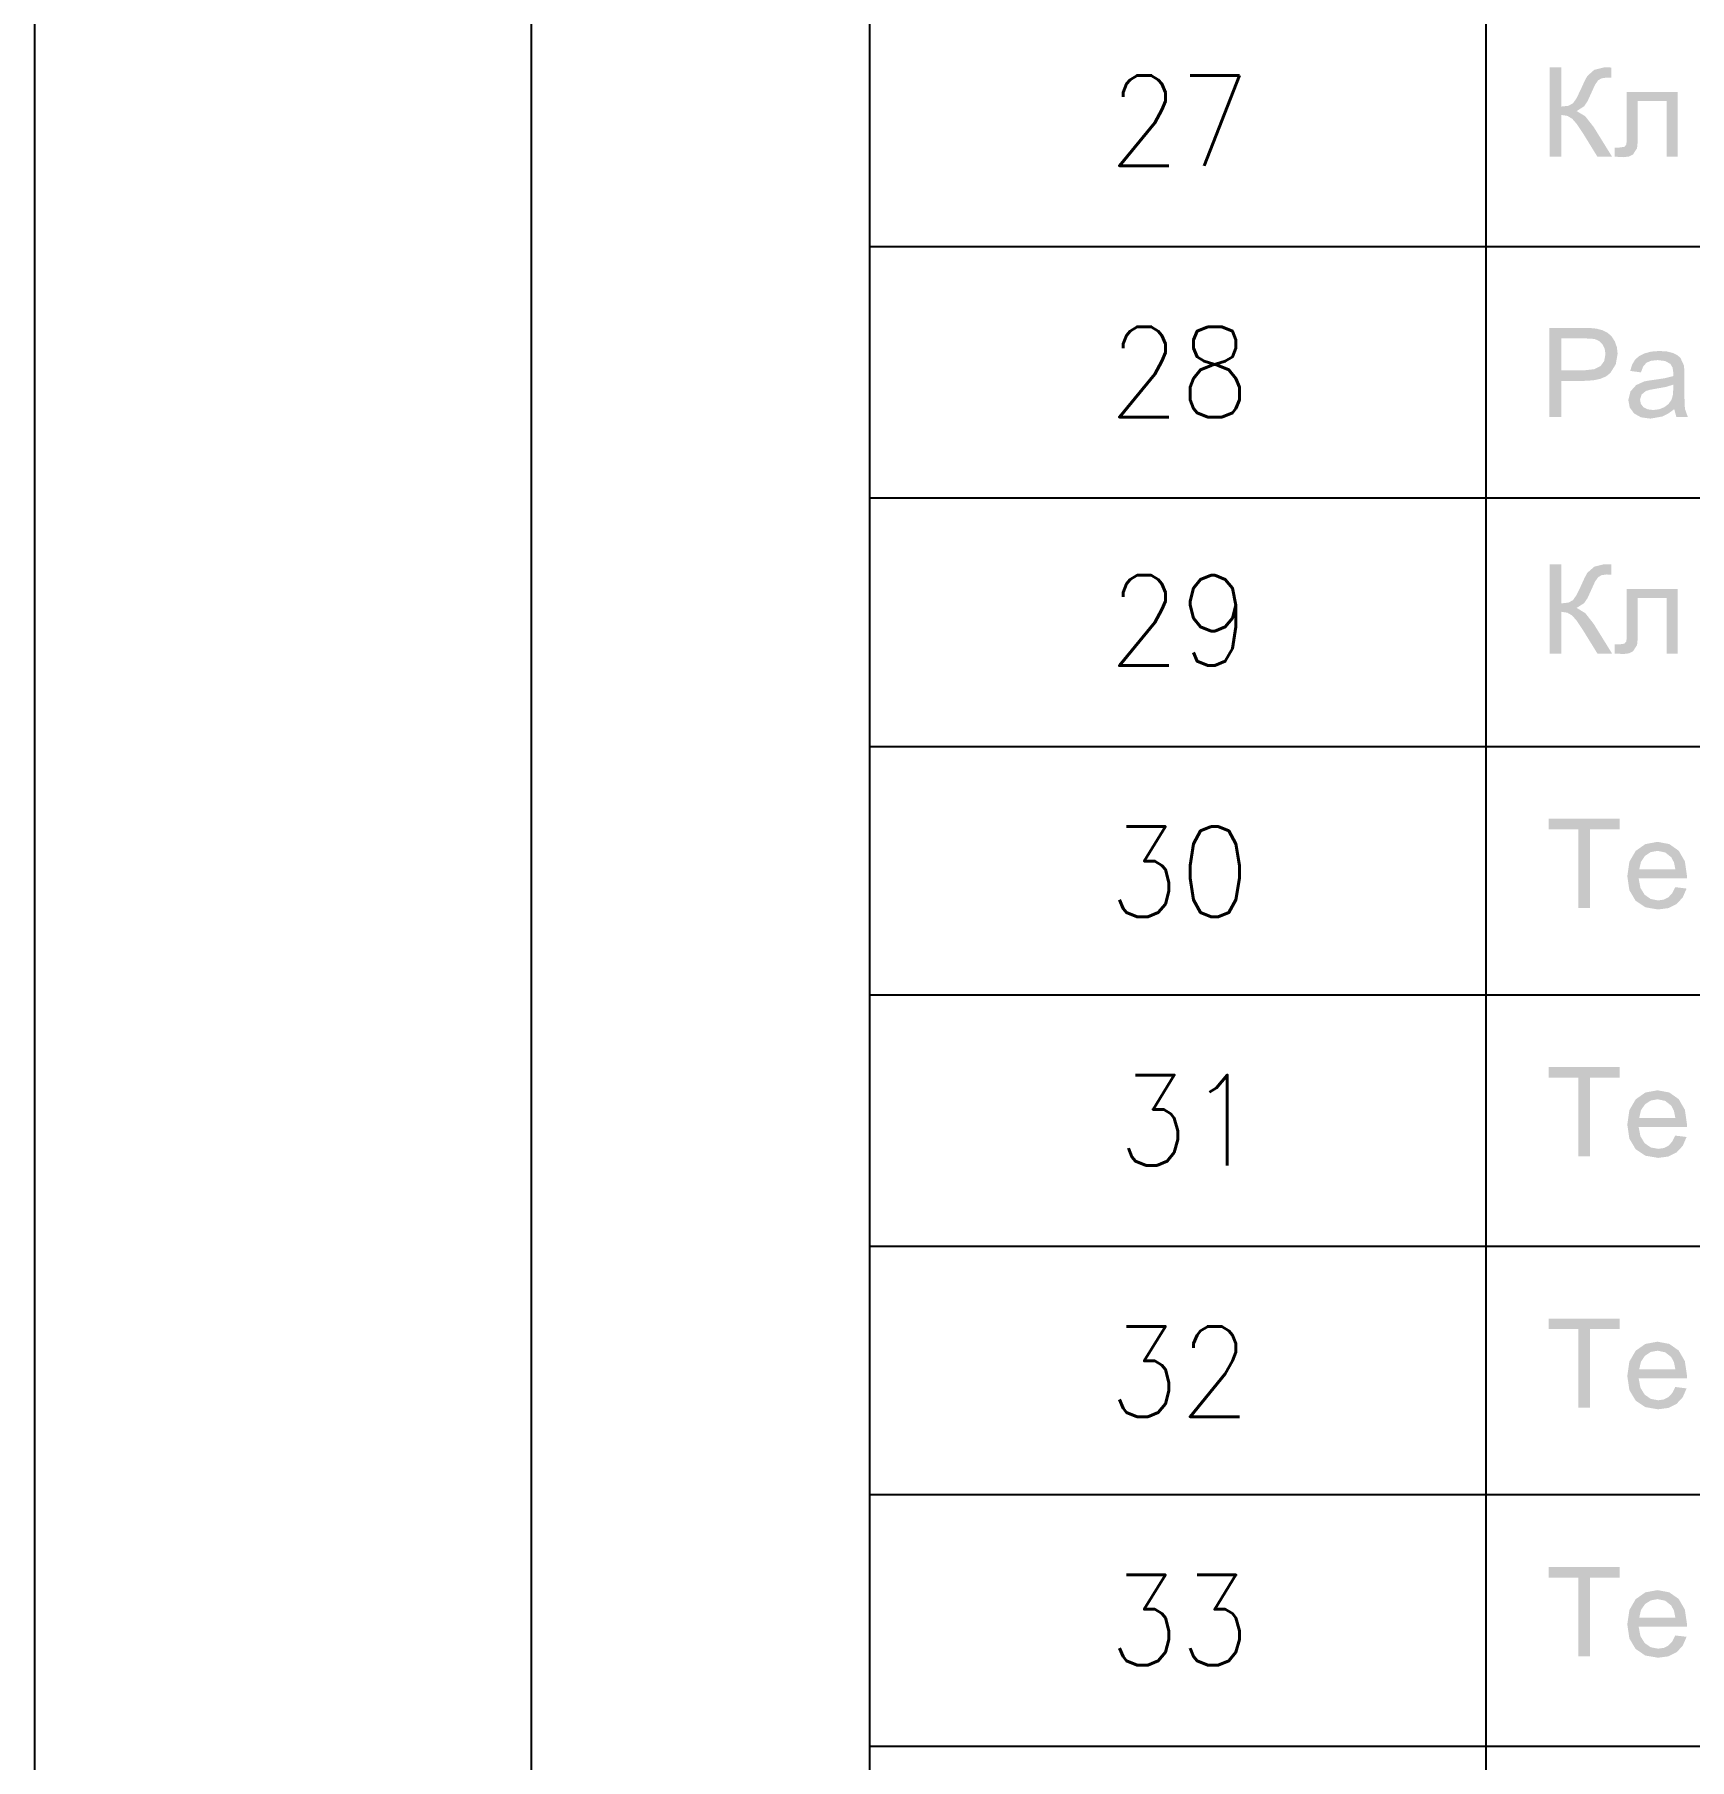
# Model space of a CAD drawing. Header units: millimetres. Extents: x 0 to 420, y 0 to 297.
# Drawn here: x 0.21 to 23.62, y 108.82 to 133.22 of the extents above; entities that cross this region are included whole.
import ezdxf

# ---------------------------------------------------------------- set-up
doc = ezdxf.new("R2010")
doc.units = ezdxf.units.MM
doc.layers.get('0').update_dxf_attribs({"linetype": 'CONTINUOUS'})
doc.styles.get("Standard").update_dxf_attribs({"font": 'STANDARD'})

msp = doc.modelspace()

# ---------------------------------------------------------------- hatches: boundary and pattern name
at = {"true_color": 0x0000fb}
for points in [[(21.644241, 132.750167), (21.811259, 132.750167), (21.811259, 132.197298), (21.908687, 132.208185), (21.972214, 132.241395), (22.025131, 132.316636), (22.091277, 132.454716), (22.138819, 132.560549), (22.177266, 132.630002), (22.27428, 132.715992), (22.413186, 132.750718), (22.486636, 132.750305), (22.51461, 132.749065), (22.51461, 132.604646), (22.480986, 132.605197), (22.447362, 132.6063), (22.377564, 132.596447), (22.328851, 132.567164), (22.286338, 132.506392), (22.238451, 132.401799), (22.179265, 132.271161), (22.130413, 132.200054), (22.025682, 132.133357), (22.14695, 132.060114), (22.266563, 131.90791), (22.526737, 131.487333), (22.31948, 131.487333), (22.108364, 131.830189), (22.028094, 131.950078), (21.962292, 132.025319), (21.895251, 132.065006), (21.811259, 132.078236), (21.811259, 131.487333), (21.644241, 131.487333)], [(22.734991, 132.401799), (23.455429, 132.401799), (23.455429, 131.487333), (23.301089, 131.487333), (23.301089, 132.273917), (22.890433, 132.273917), (22.890433, 131.818062), (22.887677, 131.68577), (22.87996, 131.608049), (22.822634, 131.519303), (22.765996, 131.490778), (22.688688, 131.481269), (22.564114, 131.488435), (22.564114, 131.61742), (22.631913, 131.61742), (22.700264, 131.627341), (22.727825, 131.658761), (22.733061, 131.704649), (22.734991, 131.799321)], [(21.644241, 125.722834), (21.811259, 125.722834), (21.811259, 125.169965), (21.908687, 125.180851), (21.972214, 125.214062), (22.025131, 125.289303), (22.091277, 125.427382), (22.138819, 125.533216), (22.177266, 125.602669), (22.27428, 125.688658), (22.413186, 125.723385), (22.486636, 125.722972), (22.51461, 125.721731), (22.51461, 125.577313), (22.480986, 125.577864), (22.447362, 125.578967), (22.377564, 125.569114), (22.328851, 125.53983), (22.286338, 125.479059), (22.238451, 125.374466), (22.179265, 125.243828), (22.130413, 125.172721), (22.025682, 125.106024), (22.14695, 125.032781), (22.266563, 124.880577), (22.526737, 124.46), (22.31948, 124.46), (22.108364, 124.802855), (22.028094, 124.922745), (21.962292, 124.997986), (21.895251, 125.037673), (21.811259, 125.050902), (21.811259, 124.46), (21.644241, 124.46)], [(22.734991, 125.374466), (23.455429, 125.374466), (23.455429, 124.46), (23.301089, 124.46), (23.301089, 125.246584), (22.890433, 125.246584), (22.890433, 124.790729), (22.887677, 124.658437), (22.87996, 124.580716), (22.822634, 124.49197), (22.765996, 124.463445), (22.688688, 124.453936), (22.564114, 124.461102), (22.564114, 124.590086), (22.631913, 124.590086), (22.700264, 124.600008), (22.727825, 124.631427), (22.733061, 124.677316), (22.734991, 124.771987)], [(22.04751, 120.861666), (22.04751, 121.975121), (21.631343, 121.975121), (21.631343, 122.1245), (22.63235, 122.1245), (22.63235, 121.975121), (22.214529, 121.975121), (22.214529, 120.861666)], [(22.04751, 117.348), (22.04751, 118.461454), (21.631343, 118.461454), (21.631343, 118.610834), (22.63235, 118.610834), (22.63235, 118.461454), (22.214529, 118.461454), (22.214529, 117.348)], [(22.04751, 113.792), (22.04751, 114.905454), (21.631343, 114.905454), (21.631343, 115.054834), (22.63235, 115.054834), (22.63235, 114.905454), (22.214529, 114.905454), (22.214529, 113.792)], [(22.04751, 110.278333), (22.04751, 111.391788), (21.631343, 111.391788), (21.631343, 111.541167), (22.63235, 111.541167), (22.63235, 111.391788), (22.214529, 111.391788), (22.214529, 110.278333)]]:
    msp.add_hatch(color=0, dxfattribs=at).paths.add_polyline_path(points, flags=0)
h = msp.add_hatch(color=0, dxfattribs=at)
h.paths.add_polyline_path([(21.641487, 127.804333), (21.641487, 129.067167), (22.117737, 129.067167), (22.228531, 129.063998), (22.309559, 129.05504), (22.394998, 129.032372), (22.465553, 128.99606), (22.522191, 128.943557), (22.566426, 128.87369), (22.595227, 128.791422), (22.605011, 128.701711), (22.579379, 128.552883), (22.502485, 128.42886), (22.440895, 128.380069), (22.358686, 128.345282), (22.255911, 128.324448), (22.132619, 128.317514), (21.808505, 128.317514), (21.808505, 127.804333)], flags=0)
h.paths.add_polyline_path([(21.808505, 128.466894), (22.134824, 128.466894), (22.273317, 128.481845), (22.364681, 128.526976), (22.415806, 128.599254), (22.433032, 128.69675), (22.422834, 128.770338), (22.392793, 128.832349), (22.34656, 128.879065), (22.287511, 128.906763), (22.227084, 128.914963), (22.131517, 128.917788), (21.808505, 128.917788)], flags=0)
h = msp.add_hatch(color=0, dxfattribs=at)
h.paths.add_polyline_path([(23.405975, 127.917332), (23.321363, 127.854562), (23.240059, 127.813703), (23.069182, 127.783387), (22.935582, 127.801715), (22.837121, 127.857249), (22.776625, 127.941172), (22.756643, 128.045765), (22.78696, 128.168135), (22.866886, 128.257432), (22.978783, 128.308144), (23.035903, 128.319719), (23.116587, 128.331295), (23.279058, 128.355755), (23.392746, 128.384763), (23.393848, 128.425552), (23.382755, 128.505892), (23.349751, 128.558947), (23.275819, 128.598152), (23.173362, 128.611312), (23.077864, 128.601528), (23.011305, 128.572727), (22.966174, 128.51981), (22.934686, 128.437128), (22.783102, 128.458074), (22.810387, 128.546131), (22.850901, 128.61517), (22.90871, 128.668018), (22.987603, 128.707223), (23.084341, 128.731546), (23.195962, 128.739745), (23.301795, 128.732786), (23.386131, 128.712184), (23.449383, 128.680765), (23.493618, 128.642731), (23.542125, 128.537449), (23.547844, 128.481707), (23.549842, 128.394133), (23.549842, 128.187427), (23.550462, 128.08913), (23.552323, 128.010832), (23.555423, 127.952481), (23.559764, 127.914025), (23.5989, 127.804333), (23.436843, 127.804333)], flags=0)
h.paths.add_polyline_path([(23.392746, 128.263495), (23.287326, 128.231387), (23.139738, 128.205066), (23.058158, 128.190184), (23.00469, 128.173647), (22.943505, 128.123486), (22.922008, 128.049624), (22.933652, 127.992917), (22.968861, 127.946546), (23.026325, 127.915541), (23.106114, 127.905205), (23.190725, 127.914851), (23.265415, 127.944342), (23.325773, 127.990575), (23.367941, 128.051277), (23.386545, 128.116596), (23.392746, 128.20672)], flags=0)
h = msp.add_hatch(color=0, dxfattribs=at)
h.paths.add_polyline_path([(23.420166, 121.156015), (23.580569, 121.136171), (23.526412, 121.011597), (23.440009, 120.918441), (23.323152, 120.86015), (23.178182, 120.84072), (22.998004, 120.87145), (22.85958, 120.964192), (22.771523, 121.11302), (22.742171, 121.311458), (22.771661, 121.515959), (22.860682, 121.669197), (22.997246, 121.76497), (23.169363, 121.797079), (23.336036, 121.765728), (23.469224, 121.671953), (23.556316, 121.521815), (23.58553, 121.320829), (23.584428, 121.279487), (22.902575, 121.279487), (22.927862, 121.146024), (22.987462, 121.048528), (23.073796, 120.988515), (23.178733, 120.968602), (23.257695, 120.979764), (23.324254, 121.01325), (23.378411, 121.071197)], flags=0)
h.paths.add_polyline_path([(22.910843, 121.406818), (23.421819, 121.406818), (23.401907, 121.507622), (23.363391, 121.5799), (23.277952, 121.647148), (23.171016, 121.669748), (23.072969, 121.651695), (22.991871, 121.59809), (22.935234, 121.514236)], flags=0)
h = msp.add_hatch(color=0, dxfattribs=at)
h.paths.add_polyline_path([(23.420166, 117.642348), (23.580569, 117.622505), (23.526412, 117.49793), (23.440009, 117.404775), (23.323152, 117.346484), (23.178182, 117.327053), (22.998004, 117.357784), (22.85958, 117.450526), (22.771523, 117.599354), (22.742171, 117.797791), (22.771661, 118.002292), (22.860682, 118.15553), (22.997246, 118.251304), (23.169363, 118.283412), (23.336036, 118.252061), (23.469224, 118.158286), (23.556316, 118.008149), (23.58553, 117.807162), (23.584428, 117.765821), (22.902575, 117.765821), (22.927862, 117.632358), (22.987462, 117.534862), (23.073796, 117.474848), (23.178733, 117.454935), (23.257695, 117.466097), (23.324254, 117.499584), (23.378411, 117.55753)], flags=0)
h.paths.add_polyline_path([(22.910843, 117.893151), (23.421819, 117.893151), (23.401907, 117.993955), (23.363391, 118.066233), (23.277952, 118.133481), (23.171016, 118.156081), (23.072969, 118.138029), (22.991871, 118.084423), (22.935234, 118.00057)], flags=0)
h = msp.add_hatch(color=0, dxfattribs=at)
h.paths.add_polyline_path([(23.420166, 114.086349), (23.580569, 114.066505), (23.526412, 113.94193), (23.440009, 113.848775), (23.323152, 113.790484), (23.178182, 113.771053), (22.998004, 113.801784), (22.85958, 113.894526), (22.771523, 114.043354), (22.742171, 114.241791), (22.771661, 114.446292), (22.860682, 114.59953), (22.997246, 114.695304), (23.169363, 114.727412), (23.336036, 114.696062), (23.469224, 114.602286), (23.556316, 114.452149), (23.58553, 114.251162), (23.584428, 114.209821), (22.902575, 114.209821), (22.927862, 114.076358), (22.987462, 113.978862), (23.073796, 113.918848), (23.178733, 113.898935), (23.257695, 113.910097), (23.324254, 113.943584), (23.378411, 114.00153)], flags=0)
h.paths.add_polyline_path([(22.910843, 114.337151), (23.421819, 114.337151), (23.401907, 114.437955), (23.363391, 114.510233), (23.277952, 114.577481), (23.171016, 114.600081), (23.072969, 114.582029), (22.991871, 114.528423), (22.935234, 114.44457)], flags=0)
h = msp.add_hatch(color=0, dxfattribs=at)
h.paths.add_polyline_path([(23.420166, 110.572682), (23.580569, 110.552838), (23.526412, 110.428263), (23.440009, 110.335108), (23.323152, 110.276817), (23.178182, 110.257387), (22.998004, 110.288117), (22.85958, 110.380859), (22.771523, 110.529687), (22.742171, 110.728125), (22.771661, 110.932625), (22.860682, 111.085863), (22.997246, 111.181637), (23.169363, 111.213745), (23.336036, 111.182395), (23.469224, 111.088619), (23.556316, 110.938482), (23.58553, 110.737495), (23.584428, 110.696154), (22.902575, 110.696154), (22.927862, 110.562691), (22.987462, 110.465195), (23.073796, 110.405181), (23.178733, 110.385269), (23.257695, 110.396431), (23.324254, 110.429917), (23.378411, 110.487864)], flags=0)
h.paths.add_polyline_path([(22.910843, 110.823485), (23.421819, 110.823485), (23.401907, 110.924288), (23.363391, 110.996566), (23.277952, 111.063815), (23.171016, 111.086414), (23.072969, 111.068362), (22.991871, 111.014757), (22.935234, 110.930903)], flags=0)

# ---------------------------------------------------------------- linework, layer by layer
at = {"color": 0, "true_color": 0x000007}
for points in [[(0.211668, 0), (420.073667, 0), (420.073667, 296.925999), (0.211668, 296.925999)], [(7.239002, 1.735667), (418.338, 1.735667), (418.338, 295.190332), (7.239002, 295.190332)]]:
    msp.add_lwpolyline(points, close=True, dxfattribs=at)
for points in [[(12.022668, 235.119332), (12.022668, 84.285666)], [(20.743335, 235.119332), (20.743335, 84.285666)], [(12.022668, 130.217333), (86.106001, 130.217333)], [(12.022668, 126.661333), (86.106001, 126.661333)], [(12.022668, 123.147666), (86.106001, 123.147666)], [(12.022668, 119.634), (86.106001, 119.634)], [(12.022668, 116.078), (86.106001, 116.078)], [(12.022668, 112.564333), (86.106001, 112.564333)], [(12.022668, 109.008333), (86.106001, 109.008333)]]:
    msp.add_lwpolyline(points, dxfattribs=at)

# ---------------------------------------------------------------- texts
at = {"color": 0, "true_color": 0x0000fb, "char_height": 1.277872, "attachment_point": 1}
for s, insert, width in [('27', (15.409335, 132.638209), 1.56184351), ('28', (15.409335, 129.082199), 1.56184351), ('29', (15.409335, 125.568546), 1.56184351), ('30', (15.409335, 122.012536), 1.56184351), ('31', (15.536335, 118.498866), 1.27787197), ('32', (15.409335, 114.942872), 1.56184351), ('33', (15.409335, 111.429202), 1.56184351)]:
    msp.add_mtext(s, dxfattribs=dict(at, insert=insert, width=width))

doc.saveas('drawing.dxf')
